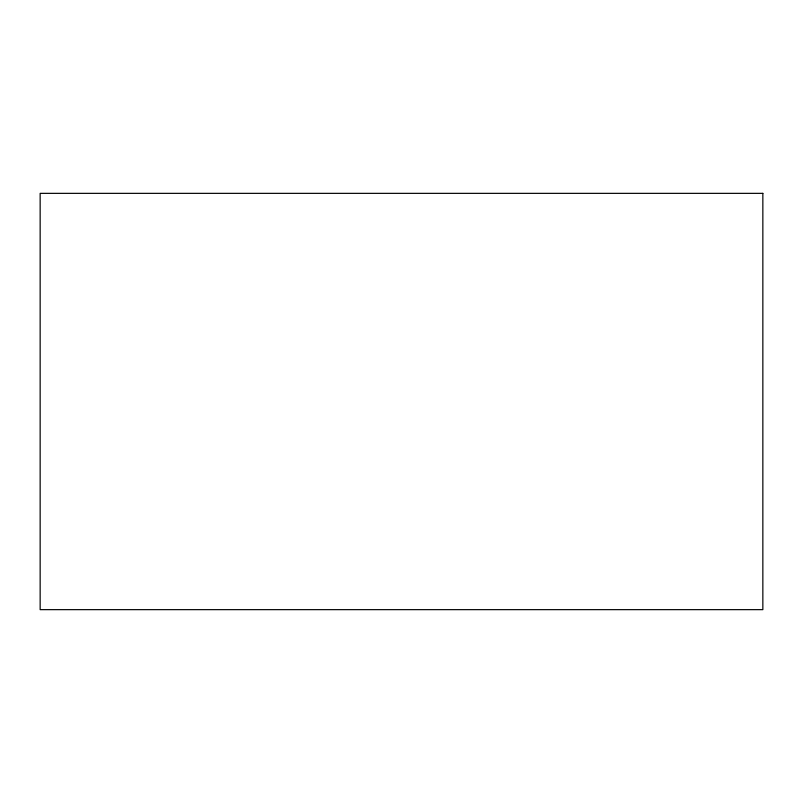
<?xml version="1.0" encoding="UTF-8"?>
<svg xmlns="http://www.w3.org/2000/svg" width="803" height="803" viewBox="0 0 803 803"><rect width="100%" height="100%" fill="white"/><g stroke="black" fill="none" stroke-linecap="round" stroke-linejoin="round"><path stroke-width="1.2" d="M762.85 193.352L40.15 193.352L40.15 609.648L762.85 609.648L762.85 193.352"/></g></svg>
